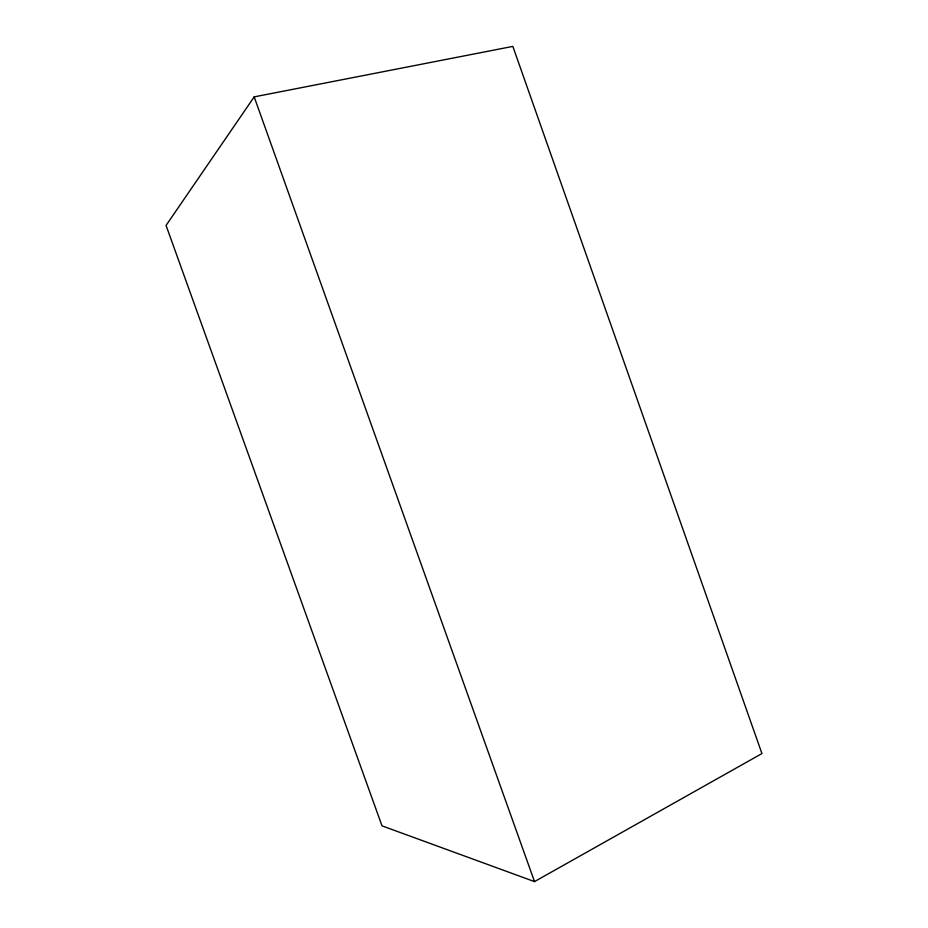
<?xml version="1.0" encoding="UTF-8"?>
<svg xmlns="http://www.w3.org/2000/svg" width="928" height="928" viewBox="0 0 928 928"><rect width="100%" height="100%" fill="white"/><g stroke="black" fill="none" stroke-linecap="round" stroke-linejoin="round"><path stroke-width="1.39" d="M254.191 96.872L166.066 225.434L382 825.85L534.516 881.6L761.934 753.571L512.848 46.4L254.191 96.872L534.516 881.6"/></g></svg>
